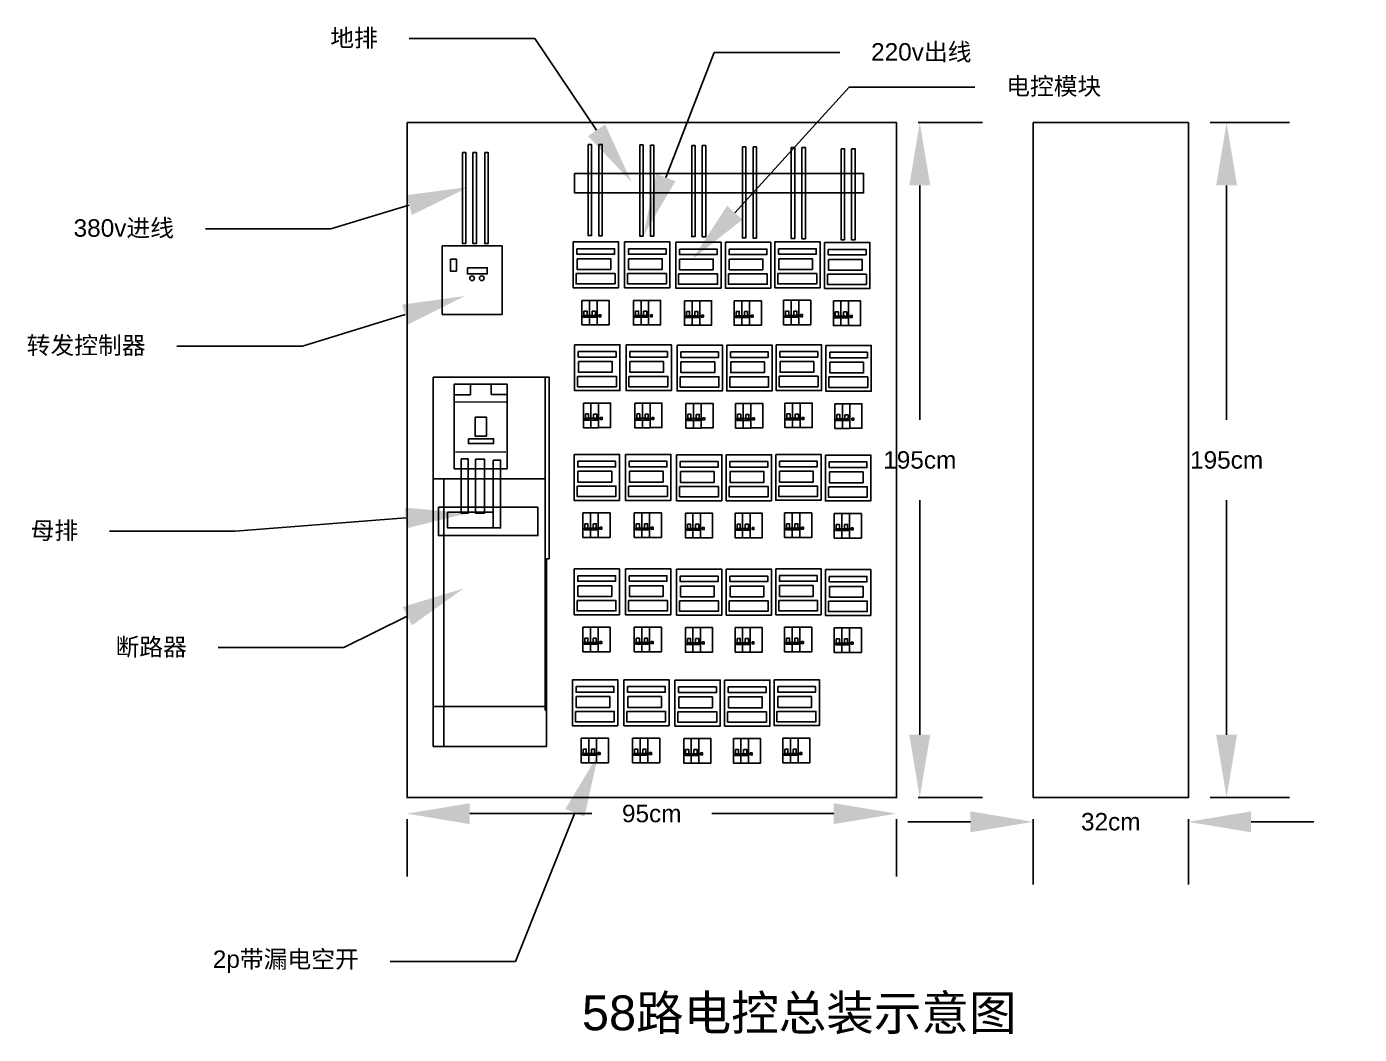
# Model space of a CAD drawing. Header units: inches. Extents: x 25450.92 to 25454.76, y 10966.62 to 10973.11.
# Drawn here: x 25450.939 to 25454.762, y 10970.221 to 10973.11 of the extents above; entities that cross this region are included whole.
import ezdxf
from ezdxf import colors
from ezdxf.entities.mleader import LeaderData, LeaderLine
from ezdxf.math import Vec2, Vec3

# ---------------------------------------------------------------- set-up
doc = ezdxf.new("R2010")
doc.units = ezdxf.units.IN
doc.header["$MEASUREMENT"] = 0
doc.styles.get("Standard").update_dxf_attribs({"font": 'Arial.ttf'})
doc.dimstyles.get("Standard").update_dxf_attribs({"dimtxt": 0.18, "dimasz": 0.18, "dimexe": 0.18, "dimexo": 0.0625, "dimgap": 0.09, "dimtad": 0, "dimtih": 1, "dimtoh": 1, "dimdec": 4, "dimzin": 0, "dimdsep": 46, "dimtxsty": 'Standard', "dimcen": 0.09, "dimadec": 0, "dimazin": 0, "dimtfac": 1, "dimtdec": 4, "dimtofl": 0, "dimtmove": 0, "dimatfit": 3, "dimfxl": 1, "dimtolj": 1, "dimtzin": 0, "dimarcsym": 0})

# ---------------------------------------------------------------- blocks, each defined once
blk = doc.blocks.new('*D1')
at = {"color": 0, "lineweight": -2, "transparency": 16777216}
for p, q in [((25452.2102, 10970.8536), (25452.5604, 10970.8536)), ((25453.2542, 10970.8536), (25452.9041, 10970.8536)), ((25452.0302, 10970.8374), (25452.0302, 10970.6736)), ((25453.4342, 10970.8374), (25453.4342, 10970.6736))]:
    blk.add_line(p, q, dxfattribs=at)
at = {"color": 0, "transparency": 16777216}
for points in [[(25452.2102, 10970.8836), (25452.2102, 10970.8236), (25452.0302, 10970.8536)], [(25453.2542, 10970.8836), (25453.2542, 10970.8236), (25453.4342, 10970.8536)]]:
    blk.add_solid(points, dxfattribs=at)
at = {"layer": 'Defpoints', "color": 0, "transparency": 16777216}
for p in [(25452.0302, 10970.8999), (25453.4342, 10970.8999), (25453.4342, 10970.8536)]:
    blk.add_point(p, dxfattribs=at)
at = {"color": 0, "transparency": 16777216, "insert": (25452.7322, 10970.8536), "char_height": 0.18, "attachment_point": 5}
blk.add_mtext('\\A1;{\\H0.27778x;95cm}', dxfattribs=at)
blk = doc.blocks.new('*D2')
at = {"color": 0, "lineweight": -2, "transparency": 16777216}
for p, q in [((25453.4967, 10972.8351), (25453.681, 10972.8351)), ((25453.501, 10972.6551), (25453.501, 10971.9829)), ((25453.501, 10971.0799), (25453.501, 10971.7522)), ((25453.4967, 10970.8999), (25453.681, 10970.8999))]:
    blk.add_line(p, q, dxfattribs=at)
at = {"color": 0, "transparency": 16777216}
for points in [[(25453.471, 10972.6551), (25453.531, 10972.6551), (25453.501, 10972.8351)], [(25453.471, 10971.0799), (25453.531, 10971.0799), (25453.501, 10970.8999)]]:
    blk.add_solid(points, dxfattribs=at)
at = {"layer": 'Defpoints', "color": 0, "transparency": 16777216}
for p in [(25453.4342, 10972.8351), (25453.4342, 10970.8999), (25453.501, 10970.8999)]:
    blk.add_point(p, dxfattribs=at)
at = {"color": 0, "transparency": 16777216, "insert": (25453.501, 10971.8675), "char_height": 0.18, "attachment_point": 5}
blk.add_mtext('\\A1;{\\H0.27778x;195cm}', dxfattribs=at)
blk = doc.blocks.new('*D3')
at = {"color": 0, "lineweight": -2, "transparency": 16777216}
for p, q in [((25453.6463, 10970.8302), (25453.4663, 10970.8302)), ((25453.8263, 10970.8374), (25453.8263, 10970.6502)), ((25454.2714, 10970.8374), (25454.2714, 10970.6502)), ((25454.4514, 10970.8302), (25454.6314, 10970.8302))]:
    blk.add_line(p, q, dxfattribs=at)
at = {"color": 0, "transparency": 16777216}
for points in [[(25453.6463, 10970.8602), (25453.6463, 10970.8002), (25453.8263, 10970.8302)], [(25454.4514, 10970.8602), (25454.4514, 10970.8002), (25454.2714, 10970.8302)]]:
    blk.add_solid(points, dxfattribs=at)
at = {"layer": 'Defpoints', "color": 0, "transparency": 16777216}
for p in [(25453.8263, 10970.8999), (25454.2714, 10970.8999), (25454.2714, 10970.8302)]:
    blk.add_point(p, dxfattribs=at)
at = {"color": 0, "transparency": 16777216, "insert": (25454.0488, 10970.8302), "char_height": 0.18, "attachment_point": 5}
blk.add_mtext('\\A1;{\\H0.27778x;32cm}', dxfattribs=at)
blk = doc.blocks.new('*D4')
at = {"color": 0, "lineweight": -2, "transparency": 16777216}
for p, q in [((25454.3339, 10972.8351), (25454.5611, 10972.8351)), ((25454.3811, 10972.6551), (25454.3811, 10971.9829)), ((25454.3811, 10971.0799), (25454.3811, 10971.7522)), ((25454.3339, 10970.8999), (25454.5611, 10970.8999))]:
    blk.add_line(p, q, dxfattribs=at)
at = {"color": 0, "transparency": 16777216}
for points in [[(25454.3511, 10972.6551), (25454.4111, 10972.6551), (25454.3811, 10972.8351)], [(25454.3511, 10971.0799), (25454.4111, 10971.0799), (25454.3811, 10970.8999)]]:
    blk.add_solid(points, dxfattribs=at)
at = {"layer": 'Defpoints', "color": 0, "transparency": 16777216}
for p in [(25454.2714, 10972.8351), (25454.2714, 10970.8999), (25454.3811, 10970.8999)]:
    blk.add_point(p, dxfattribs=at)
at = {"color": 0, "transparency": 16777216, "insert": (25454.3811, 10971.8675), "char_height": 0.18, "attachment_point": 5}
blk.add_mtext('\\A1;{\\H0.27778x;195cm}', dxfattribs=at)

msp = doc.modelspace()

# ---------------------------------------------------------------- linework, layer by layer
for p, q in [((25452.30274, 10972.48189), (25452.13148, 10972.48189)), ((25452.13148, 10972.48189), (25452.13148, 10972.47515)), ((25452.13148, 10972.47515), (25452.13148, 10972.2844)), ((25452.30274, 10972.2844), (25452.30274, 10972.48189)), ((25452.13148, 10972.2844), (25452.30274, 10972.2844)), ((25452.16757, 10972.0338), (25452.31481, 10972.03421)), ((25452.16962, 10971.89061), (25452.31397, 10971.88999))]:
    msp.add_line(p, q)
for points in [[(25452.03022, 10972.83512), (25453.43424, 10972.83512), (25453.43424, 10970.89993), (25452.03022, 10970.89993)], [(25453.82626, 10972.83512), (25454.27138, 10972.83512), (25454.27138, 10970.89993), (25453.82626, 10970.89993)], [(25452.5498, 10972.77214), (25452.55958, 10972.77214), (25452.55958, 10972.51098), (25452.5498, 10972.51098)], [(25452.58034, 10972.77186), (25452.59011, 10972.77186), (25452.59011, 10972.5107), (25452.58034, 10972.5107)], [(25452.69777, 10972.77096), (25452.70755, 10972.77096), (25452.70755, 10972.5098), (25452.69777, 10972.5098)], [(25452.72831, 10972.77068), (25452.73808, 10972.77068), (25452.73808, 10972.50952), (25452.72831, 10972.50952)], [(25452.84671, 10972.76916), (25452.85648, 10972.76916), (25452.85648, 10972.508), (25452.84671, 10972.508)], [(25452.87724, 10972.76888), (25452.88702, 10972.76888), (25452.88702, 10972.50772), (25452.87724, 10972.50772)], [(25452.99226, 10972.76534), (25453.00204, 10972.76534), (25453.00204, 10972.50418), (25452.99226, 10972.50418)], [(25453.0228, 10972.76506), (25453.03258, 10972.76506), (25453.03258, 10972.5039), (25453.0228, 10972.5039)], [(25453.13251, 10972.76346), (25453.14229, 10972.76346), (25453.14229, 10972.5023), (25453.13251, 10972.5023)], [(25453.16305, 10972.76318), (25453.17282, 10972.76318), (25453.17282, 10972.50202), (25453.16305, 10972.50202)], [(25453.27505, 10972.76013), (25453.28483, 10972.76013), (25453.28483, 10972.49897), (25453.27505, 10972.49897)], [(25453.30559, 10972.75985), (25453.31536, 10972.75985), (25453.31536, 10972.49869), (25453.30559, 10972.49869)], [(25452.18893, 10972.74964), (25452.1987, 10972.74964), (25452.1987, 10972.48848), (25452.18893, 10972.48848)], [(25452.21946, 10972.74937), (25452.22924, 10972.74937), (25452.22924, 10972.48821), (25452.21946, 10972.48821)], [(25452.25314, 10972.74937), (25452.26291, 10972.74937), (25452.26291, 10972.48821), (25452.25314, 10972.48821)], [(25452.51082, 10972.68937), (25453.33962, 10972.68937), (25453.33962, 10972.63347), (25452.51082, 10972.63347)], [(25452.50696, 10972.49293), (25452.63694, 10972.49293), (25452.63694, 10972.36141), (25452.50696, 10972.36141)], [(25452.65444, 10972.49293), (25452.78443, 10972.49293), (25452.78443, 10972.36141), (25452.65444, 10972.36141)], [(25452.80097, 10972.49196), (25452.93095, 10972.49196), (25452.93095, 10972.36044), (25452.80097, 10972.36044)], [(25452.9435, 10972.49196), (25453.07349, 10972.49196), (25453.07349, 10972.36044), (25452.9435, 10972.36044)], [(25453.08532, 10972.493), (25453.21531, 10972.493), (25453.21531, 10972.36148), (25453.08532, 10972.36148)], [(25453.22798, 10972.49105), (25453.35797, 10972.49105), (25453.35797, 10972.35954), (25453.22798, 10972.35954)], [(25452.51758, 10972.47335), (25452.62584, 10972.47335), (25452.62584, 10972.45744), (25452.51758, 10972.45744)], [(25452.66506, 10972.47335), (25452.77333, 10972.47335), (25452.77333, 10972.45744), (25452.66506, 10972.45744)], [(25452.81159, 10972.47237), (25452.91985, 10972.47237), (25452.91985, 10972.45647), (25452.81159, 10972.45647)], [(25452.95413, 10972.47237), (25453.06239, 10972.47237), (25453.06239, 10972.45647), (25452.95413, 10972.45647)], [(25453.09594, 10972.47342), (25453.2042, 10972.47342), (25453.2042, 10972.45751), (25453.09594, 10972.45751)], [(25453.2386, 10972.47147), (25453.34686, 10972.47147), (25453.34686, 10972.45557), (25453.2386, 10972.45557)], [(25452.15477, 10972.44335), (25452.17191, 10972.44335), (25452.17191, 10972.40912), (25452.15477, 10972.40912)], [(25452.20329, 10972.41863), (25452.26038, 10972.41863), (25452.26038, 10972.40106), (25452.20329, 10972.40106)], [(25452.51806, 10972.44467), (25452.61474, 10972.44467), (25452.61474, 10972.41391), (25452.51806, 10972.41391)], [(25452.66555, 10972.44467), (25452.76222, 10972.44467), (25452.76222, 10972.41391), (25452.66555, 10972.41391)], [(25452.81207, 10972.4437), (25452.90874, 10972.4437), (25452.90874, 10972.41293), (25452.81207, 10972.41293)], [(25452.95461, 10972.4437), (25453.05128, 10972.4437), (25453.05128, 10972.41293), (25452.95461, 10972.41293)], [(25453.09642, 10972.44474), (25453.1931, 10972.44474), (25453.1931, 10972.41398), (25453.09642, 10972.41398)], [(25453.23908, 10972.44279), (25453.33576, 10972.44279), (25453.33576, 10972.41203), (25453.23908, 10972.41203)], [(25452.5154, 10972.40224), (25452.62693, 10972.40224), (25452.62693, 10972.37252), (25452.5154, 10972.37252)], [(25452.66289, 10972.40224), (25452.77441, 10972.40224), (25452.77441, 10972.37252), (25452.66289, 10972.37252)], [(25452.80941, 10972.40127), (25452.92093, 10972.40127), (25452.92093, 10972.37155), (25452.80941, 10972.37155)], [(25452.95195, 10972.40127), (25453.06347, 10972.40127), (25453.06347, 10972.37155), (25452.95195, 10972.37155)], [(25453.09377, 10972.40231), (25453.20529, 10972.40231), (25453.20529, 10972.37259), (25453.09377, 10972.37259)], [(25453.23643, 10972.40037), (25453.34795, 10972.40037), (25453.34795, 10972.37065), (25453.23643, 10972.37065)], [(25452.53206, 10972.32537), (25452.55391, 10972.32537), (25452.55391, 10972.25503), (25452.53206, 10972.25503)], [(25452.55391, 10972.32537), (25452.57575, 10972.32537), (25452.57575, 10972.25503), (25452.55391, 10972.25503)], [(25452.57575, 10972.32537), (25452.61003, 10972.32537), (25452.61003, 10972.2551), (25452.57575, 10972.2551)], [(25452.67955, 10972.32537), (25452.70139, 10972.32537), (25452.70139, 10972.25503), (25452.67955, 10972.25503)], [(25452.70139, 10972.32537), (25452.72324, 10972.32537), (25452.72324, 10972.25503), (25452.70139, 10972.25503)], [(25452.72324, 10972.32537), (25452.75752, 10972.32537), (25452.75752, 10972.2551), (25452.72324, 10972.2551)], [(25452.82607, 10972.3244), (25452.84792, 10972.3244), (25452.84792, 10972.25406), (25452.82607, 10972.25406)], [(25452.84792, 10972.3244), (25452.86976, 10972.3244), (25452.86976, 10972.25406), (25452.84792, 10972.25406)], [(25452.86976, 10972.3244), (25452.90404, 10972.3244), (25452.90404, 10972.25413), (25452.86976, 10972.25413)], [(25452.96861, 10972.3244), (25452.99045, 10972.3244), (25452.99045, 10972.25406), (25452.96861, 10972.25406)], [(25452.99045, 10972.3244), (25453.0123, 10972.3244), (25453.0123, 10972.25406), (25452.99045, 10972.25406)], [(25453.0123, 10972.3244), (25453.04658, 10972.3244), (25453.04658, 10972.25413), (25453.0123, 10972.25413)], [(25453.11042, 10972.32544), (25453.13227, 10972.32544), (25453.13227, 10972.2551), (25453.11042, 10972.2551)], [(25453.13227, 10972.32544), (25453.15411, 10972.32544), (25453.15411, 10972.2551), (25453.13227, 10972.2551)], [(25453.15411, 10972.32544), (25453.18839, 10972.32544), (25453.18839, 10972.25517), (25453.15411, 10972.25517)], [(25453.25308, 10972.3235), (25453.27493, 10972.3235), (25453.27493, 10972.25315), (25453.25308, 10972.25315)], [(25453.27493, 10972.3235), (25453.29677, 10972.3235), (25453.29677, 10972.25315), (25453.27493, 10972.25315)], [(25453.29677, 10972.3235), (25453.33105, 10972.3235), (25453.33105, 10972.25322), (25453.29677, 10972.25322)], [(25452.53592, 10972.2819), (25452.57225, 10972.2819), (25452.57225, 10972.27704), (25452.53592, 10972.27704)], [(25452.53773, 10972.2944), (25452.54678, 10972.2944), (25452.54678, 10972.27919), (25452.53773, 10972.27919)], [(25452.56139, 10972.29405), (25452.57044, 10972.29405), (25452.57044, 10972.27885), (25452.56139, 10972.27885)], [(25452.5807, 10972.28426), (25452.58637, 10972.28426), (25452.58637, 10972.2785), (25452.5807, 10972.2785)], [(25452.68341, 10972.2819), (25452.71974, 10972.2819), (25452.71974, 10972.27704), (25452.68341, 10972.27704)], [(25452.68522, 10972.2944), (25452.69427, 10972.2944), (25452.69427, 10972.27919), (25452.68522, 10972.27919)], [(25452.70888, 10972.29405), (25452.71793, 10972.29405), (25452.71793, 10972.27885), (25452.70888, 10972.27885)], [(25452.72819, 10972.28426), (25452.73386, 10972.28426), (25452.73386, 10972.2785), (25452.72819, 10972.2785)], [(25452.82993, 10972.28093), (25452.86626, 10972.28093), (25452.86626, 10972.27607), (25452.82993, 10972.27607)], [(25452.83174, 10972.29343), (25452.84079, 10972.29343), (25452.84079, 10972.27822), (25452.83174, 10972.27822)], [(25452.8554, 10972.29308), (25452.86445, 10972.29308), (25452.86445, 10972.27788), (25452.8554, 10972.27788)], [(25452.87471, 10972.28329), (25452.88038, 10972.28329), (25452.88038, 10972.27753), (25452.87471, 10972.27753)], [(25452.97247, 10972.28093), (25453.0088, 10972.28093), (25453.0088, 10972.27607), (25452.97247, 10972.27607)], [(25452.97428, 10972.29343), (25452.98333, 10972.29343), (25452.98333, 10972.27822), (25452.97428, 10972.27822)], [(25452.99794, 10972.29308), (25453.00699, 10972.29308), (25453.00699, 10972.27788), (25452.99794, 10972.27788)], [(25453.01725, 10972.28329), (25453.02292, 10972.28329), (25453.02292, 10972.27753), (25453.01725, 10972.27753)], [(25453.11429, 10972.28197), (25453.15061, 10972.28197), (25453.15061, 10972.27711), (25453.11429, 10972.27711)], [(25453.1161, 10972.29447), (25453.12515, 10972.29447), (25453.12515, 10972.27926), (25453.1161, 10972.27926)], [(25453.13975, 10972.29412), (25453.1488, 10972.29412), (25453.1488, 10972.27892), (25453.13975, 10972.27892)], [(25453.15906, 10972.28433), (25453.16474, 10972.28433), (25453.16474, 10972.27857), (25453.15906, 10972.27857)], [(25453.25695, 10972.28003), (25453.29327, 10972.28003), (25453.29327, 10972.27517), (25453.25695, 10972.27517)], [(25453.25876, 10972.29253), (25453.26781, 10972.29253), (25453.26781, 10972.27732), (25453.25876, 10972.27732)], [(25453.28241, 10972.29218), (25453.29146, 10972.29218), (25453.29146, 10972.27697), (25453.28241, 10972.27697)], [(25453.30172, 10972.28239), (25453.3074, 10972.28239), (25453.3074, 10972.27663), (25453.30172, 10972.27663)], [(25452.51094, 10972.19816), (25452.64093, 10972.19816), (25452.64093, 10972.06664), (25452.51094, 10972.06664)], [(25452.65843, 10972.19816), (25452.78841, 10972.19816), (25452.78841, 10972.06664), (25452.65843, 10972.06664)], [(25452.80495, 10972.19719), (25452.93494, 10972.19719), (25452.93494, 10972.06567), (25452.80495, 10972.06567)], [(25452.94749, 10972.19719), (25453.07747, 10972.19719), (25453.07747, 10972.06567), (25452.94749, 10972.06567)], [(25453.0893, 10972.19823), (25453.21929, 10972.19823), (25453.21929, 10972.06671), (25453.0893, 10972.06671)], [(25453.23196, 10972.19628), (25453.36195, 10972.19628), (25453.36195, 10972.06477), (25453.23196, 10972.06477)], [(25452.52156, 10972.17858), (25452.62982, 10972.17858), (25452.62982, 10972.16268), (25452.52156, 10972.16268)], [(25452.52204, 10972.1499), (25452.61872, 10972.1499), (25452.61872, 10972.11914), (25452.52204, 10972.11914)], [(25452.66905, 10972.17858), (25452.77731, 10972.17858), (25452.77731, 10972.16268), (25452.66905, 10972.16268)], [(25452.66953, 10972.1499), (25452.76621, 10972.1499), (25452.76621, 10972.11914), (25452.66953, 10972.11914)], [(25452.81557, 10972.17761), (25452.92383, 10972.17761), (25452.92383, 10972.1617), (25452.81557, 10972.1617)], [(25452.81605, 10972.14893), (25452.91273, 10972.14893), (25452.91273, 10972.11817), (25452.81605, 10972.11817)], [(25452.95811, 10972.17761), (25453.06637, 10972.17761), (25453.06637, 10972.1617), (25452.95811, 10972.1617)], [(25452.95859, 10972.14893), (25453.05527, 10972.14893), (25453.05527, 10972.11817), (25452.95859, 10972.11817)], [(25453.09992, 10972.17865), (25453.20819, 10972.17865), (25453.20819, 10972.16275), (25453.09992, 10972.16275)], [(25453.10041, 10972.14997), (25453.19708, 10972.14997), (25453.19708, 10972.11921), (25453.10041, 10972.11921)], [(25453.24258, 10972.1767), (25453.35085, 10972.1767), (25453.35085, 10972.1608), (25453.24258, 10972.1608)], [(25453.24307, 10972.14802), (25453.33974, 10972.14802), (25453.33974, 10972.11726), (25453.24307, 10972.11726)], [(25452.51939, 10972.10747), (25452.63091, 10972.10747), (25452.63091, 10972.07775), (25452.51939, 10972.07775)], [(25452.66687, 10972.10747), (25452.7784, 10972.10747), (25452.7784, 10972.07775), (25452.66687, 10972.07775)], [(25453.09775, 10972.10754), (25453.20927, 10972.10754), (25453.20927, 10972.07782), (25453.09775, 10972.07782)], [(25452.10541, 10972.10532), (25452.42645, 10972.10532), (25452.42645, 10971.81374), (25452.10541, 10971.81374)], [(25452.16551, 10972.08511), (25452.31747, 10972.08511), (25452.31747, 10971.8427), (25452.16551, 10971.8427)], [(25452.16551, 10972.08511), (25452.21222, 10972.08511), (25452.21222, 10972.05435), (25452.16551, 10972.05435)], [(25452.31747, 10972.08511), (25452.27184, 10972.08511), (25452.27184, 10972.05574), (25452.31747, 10972.05574)], [(25452.43756, 10971.58453), (25452.42645, 10971.58453), (25452.42645, 10972.10532), (25452.43756, 10972.10532)], [(25452.8134, 10972.1065), (25452.92492, 10972.1065), (25452.92492, 10972.07678), (25452.8134, 10972.07678)], [(25452.95594, 10972.1065), (25453.06746, 10972.1065), (25453.06746, 10972.07678), (25452.95594, 10972.07678)], [(25453.24041, 10972.1056), (25453.35193, 10972.1056), (25453.35193, 10972.07588), (25453.24041, 10972.07588)], [(25452.53604, 10972.0306), (25452.55789, 10972.0306), (25452.55789, 10971.96026), (25452.53604, 10971.96026)], [(25452.54172, 10971.99963), (25452.55077, 10971.99963), (25452.55077, 10971.98443), (25452.54172, 10971.98443)], [(25452.55789, 10972.0306), (25452.57973, 10972.0306), (25452.57973, 10971.96026), (25452.55789, 10971.96026)], [(25452.56537, 10971.99929), (25452.57442, 10971.99929), (25452.57442, 10971.98408), (25452.56537, 10971.98408)], [(25452.57973, 10972.0306), (25452.61401, 10972.0306), (25452.61401, 10971.96033), (25452.57973, 10971.96033)], [(25452.68353, 10972.0306), (25452.70538, 10972.0306), (25452.70538, 10971.96026), (25452.68353, 10971.96026)], [(25452.6892, 10971.99963), (25452.69826, 10971.99963), (25452.69826, 10971.98443), (25452.6892, 10971.98443)], [(25452.70538, 10972.0306), (25452.72722, 10972.0306), (25452.72722, 10971.96026), (25452.70538, 10971.96026)], [(25452.71286, 10971.99929), (25452.72191, 10971.99929), (25452.72191, 10971.98408), (25452.71286, 10971.98408)], [(25452.72722, 10972.0306), (25452.7615, 10972.0306), (25452.7615, 10971.96033), (25452.72722, 10971.96033)], [(25452.83005, 10972.02963), (25452.8519, 10972.02963), (25452.8519, 10971.95929), (25452.83005, 10971.95929)], [(25452.83573, 10971.99866), (25452.84478, 10971.99866), (25452.84478, 10971.98345), (25452.83573, 10971.98345)], [(25452.8519, 10972.02963), (25452.87374, 10972.02963), (25452.87374, 10971.95929), (25452.8519, 10971.95929)], [(25452.85938, 10971.99831), (25452.86843, 10971.99831), (25452.86843, 10971.98311), (25452.85938, 10971.98311)], [(25452.87374, 10972.02963), (25452.90802, 10972.02963), (25452.90802, 10971.95936), (25452.87374, 10971.95936)], [(25452.97259, 10972.02963), (25452.99444, 10972.02963), (25452.99444, 10971.95929), (25452.97259, 10971.95929)], [(25452.97826, 10971.99866), (25452.98732, 10971.99866), (25452.98732, 10971.98345), (25452.97826, 10971.98345)], [(25452.99444, 10972.02963), (25453.01628, 10972.02963), (25453.01628, 10971.95929), (25452.99444, 10971.95929)], [(25453.00192, 10971.99831), (25453.01097, 10971.99831), (25453.01097, 10971.98311), (25453.00192, 10971.98311)], [(25453.01628, 10972.02963), (25453.05056, 10972.02963), (25453.05056, 10971.95936), (25453.01628, 10971.95936)], [(25453.11441, 10972.03067), (25453.13625, 10972.03067), (25453.13625, 10971.96033), (25453.11441, 10971.96033)], [(25453.12008, 10971.9997), (25453.12913, 10971.9997), (25453.12913, 10971.9845), (25453.12008, 10971.9845)], [(25453.13625, 10972.03067), (25453.1581, 10972.03067), (25453.1581, 10971.96033), (25453.13625, 10971.96033)], [(25453.14374, 10971.99936), (25453.15279, 10971.99936), (25453.15279, 10971.98415), (25453.14374, 10971.98415)], [(25453.1581, 10972.03067), (25453.19237, 10972.03067), (25453.19237, 10971.9604), (25453.1581, 10971.9604)], [(25453.25707, 10972.02873), (25453.27891, 10972.02873), (25453.27891, 10971.95839), (25453.25707, 10971.95839)], [(25453.26274, 10971.99776), (25453.27179, 10971.99776), (25453.27179, 10971.98255), (25453.26274, 10971.98255)], [(25453.27891, 10972.02873), (25453.30076, 10972.02873), (25453.30076, 10971.95839), (25453.27891, 10971.95839)], [(25453.2864, 10971.99741), (25453.29545, 10971.99741), (25453.29545, 10971.9822), (25453.2864, 10971.9822)], [(25453.30076, 10972.02873), (25453.33503, 10972.02873), (25453.33503, 10971.95846), (25453.30076, 10971.95846)], [(25452.22526, 10971.9904), (25452.25845, 10971.9904), (25452.25845, 10971.9361), (25452.22526, 10971.9361)], [(25452.53991, 10971.98713), (25452.57623, 10971.98713), (25452.57623, 10971.98227), (25452.53991, 10971.98227)], [(25452.58468, 10971.98949), (25452.59036, 10971.98949), (25452.59036, 10971.98373), (25452.58468, 10971.98373)], [(25452.68739, 10971.98713), (25452.72372, 10971.98713), (25452.72372, 10971.98227), (25452.68739, 10971.98227)], [(25452.73217, 10971.98949), (25452.73784, 10971.98949), (25452.73784, 10971.98373), (25452.73217, 10971.98373)], [(25452.83391, 10971.98616), (25452.87024, 10971.98616), (25452.87024, 10971.9813), (25452.83391, 10971.9813)], [(25452.87869, 10971.98852), (25452.88436, 10971.98852), (25452.88436, 10971.98276), (25452.87869, 10971.98276)], [(25452.97645, 10971.98616), (25453.01278, 10971.98616), (25453.01278, 10971.9813), (25452.97645, 10971.9813)], [(25453.02123, 10971.98852), (25453.0269, 10971.98852), (25453.0269, 10971.98276), (25453.02123, 10971.98276)], [(25453.11827, 10971.9872), (25453.1546, 10971.9872), (25453.1546, 10971.98234), (25453.11827, 10971.98234)], [(25453.16305, 10971.98956), (25453.16872, 10971.98956), (25453.16872, 10971.9838), (25453.16305, 10971.9838)], [(25453.26093, 10971.98526), (25453.29726, 10971.98526), (25453.29726, 10971.9804), (25453.26093, 10971.9804)], [(25453.30571, 10971.98762), (25453.31138, 10971.98762), (25453.31138, 10971.98186), (25453.30571, 10971.98186)], [(25452.20619, 10971.92874), (25452.27872, 10971.92874), (25452.27872, 10971.91457), (25452.20619, 10971.91457)], [(25452.50949, 10971.88346), (25452.63948, 10971.88346), (25452.63948, 10971.75194), (25452.50949, 10971.75194)], [(25452.65698, 10971.88346), (25452.78697, 10971.88346), (25452.78697, 10971.75194), (25452.65698, 10971.75194)], [(25452.8035, 10971.88249), (25452.93349, 10971.88249), (25452.93349, 10971.75097), (25452.8035, 10971.75097)], [(25452.94604, 10971.88249), (25453.07603, 10971.88249), (25453.07603, 10971.75097), (25452.94604, 10971.75097)], [(25453.08785, 10971.88353), (25453.21784, 10971.88353), (25453.21784, 10971.75201), (25453.08785, 10971.75201)], [(25453.23051, 10971.88159), (25453.3605, 10971.88159), (25453.3605, 10971.75007), (25453.23051, 10971.75007)], [(25452.18519, 10971.87082), (25452.20595, 10971.87082), (25452.20595, 10971.71535), (25452.18519, 10971.71535)], [(25452.22695, 10971.87013), (25452.25205, 10971.87013), (25452.25205, 10971.71479), (25452.22695, 10971.71479)], [(25452.27716, 10971.86728), (25452.2984, 10971.86728), (25452.2984, 10971.67278), (25452.27716, 10971.67278)], [(25452.52011, 10971.86388), (25452.62837, 10971.86388), (25452.62837, 10971.84798), (25452.52011, 10971.84798)], [(25452.6676, 10971.86388), (25452.77586, 10971.86388), (25452.77586, 10971.84798), (25452.6676, 10971.84798)], [(25452.81412, 10971.86291), (25452.92238, 10971.86291), (25452.92238, 10971.84701), (25452.81412, 10971.84701)], [(25452.95666, 10971.86291), (25453.06492, 10971.86291), (25453.06492, 10971.84701), (25452.95666, 10971.84701)], [(25453.09848, 10971.86395), (25453.20674, 10971.86395), (25453.20674, 10971.84805), (25453.09848, 10971.84805)], [(25453.24114, 10971.862), (25453.3494, 10971.862), (25453.3494, 10971.8461), (25453.24114, 10971.8461)], [(25452.10541, 10971.81374), (25452.13558, 10971.81374), (25452.13558, 10971.04644), (25452.10541, 10971.04644)], [(25452.52059, 10971.8352), (25452.61727, 10971.8352), (25452.61727, 10971.80444), (25452.52059, 10971.80444)], [(25452.66808, 10971.8352), (25452.76476, 10971.8352), (25452.76476, 10971.80444), (25452.66808, 10971.80444)], [(25452.8146, 10971.83423), (25452.91128, 10971.83423), (25452.91128, 10971.80347), (25452.8146, 10971.80347)], [(25452.95714, 10971.83423), (25453.05382, 10971.83423), (25453.05382, 10971.80347), (25452.95714, 10971.80347)], [(25453.09896, 10971.83527), (25453.19563, 10971.83527), (25453.19563, 10971.80451), (25453.09896, 10971.80451)], [(25453.24162, 10971.83333), (25453.33829, 10971.83333), (25453.33829, 10971.80257), (25453.24162, 10971.80257)], [(25452.51794, 10971.79277), (25452.62946, 10971.79277), (25452.62946, 10971.76305), (25452.51794, 10971.76305)], [(25452.66543, 10971.79277), (25452.77695, 10971.79277), (25452.77695, 10971.76305), (25452.66543, 10971.76305)], [(25452.81195, 10971.7918), (25452.92347, 10971.7918), (25452.92347, 10971.76208), (25452.81195, 10971.76208)], [(25452.95449, 10971.7918), (25453.06601, 10971.7918), (25453.06601, 10971.76208), (25452.95449, 10971.76208)], [(25453.0963, 10971.79284), (25453.20782, 10971.79284), (25453.20782, 10971.76312), (25453.0963, 10971.76312)], [(25453.23896, 10971.7909), (25453.35048, 10971.7909), (25453.35048, 10971.76118), (25453.23896, 10971.76118)], [(25452.12037, 10971.73229), (25452.40581, 10971.73229), (25452.40581, 10971.65091), (25452.12037, 10971.65091)], [(25452.14681, 10971.71771), (25452.27716, 10971.71771), (25452.27716, 10971.67278), (25452.14681, 10971.67278)], [(25452.53459, 10971.71591), (25452.55644, 10971.71591), (25452.55644, 10971.64556), (25452.53459, 10971.64556)], [(25452.55644, 10971.71591), (25452.57829, 10971.71591), (25452.57829, 10971.64556), (25452.55644, 10971.64556)], [(25452.57829, 10971.71591), (25452.61256, 10971.71591), (25452.61256, 10971.64563), (25452.57829, 10971.64563)], [(25452.68208, 10971.71591), (25452.70393, 10971.71591), (25452.70393, 10971.64556), (25452.68208, 10971.64556)], [(25452.70393, 10971.71591), (25452.72577, 10971.71591), (25452.72577, 10971.64556), (25452.70393, 10971.64556)], [(25452.72577, 10971.71591), (25452.76005, 10971.71591), (25452.76005, 10971.64563), (25452.72577, 10971.64563)], [(25452.8286, 10971.71493), (25452.85045, 10971.71493), (25452.85045, 10971.64459), (25452.8286, 10971.64459)], [(25452.85045, 10971.71493), (25452.8723, 10971.71493), (25452.8723, 10971.64459), (25452.85045, 10971.64459)], [(25452.8723, 10971.71493), (25452.90657, 10971.71493), (25452.90657, 10971.64466), (25452.8723, 10971.64466)], [(25452.97114, 10971.71493), (25452.99299, 10971.71493), (25452.99299, 10971.64459), (25452.97114, 10971.64459)], [(25452.99299, 10971.71493), (25453.01483, 10971.71493), (25453.01483, 10971.64459), (25452.99299, 10971.64459)], [(25453.01483, 10971.71493), (25453.04911, 10971.71493), (25453.04911, 10971.64466), (25453.01483, 10971.64466)], [(25453.11296, 10971.71597), (25453.1348, 10971.71597), (25453.1348, 10971.64563), (25453.11296, 10971.64563)], [(25453.1348, 10971.71597), (25453.15665, 10971.71597), (25453.15665, 10971.64563), (25453.1348, 10971.64563)], [(25453.15665, 10971.71597), (25453.19093, 10971.71597), (25453.19093, 10971.6457), (25453.15665, 10971.6457)], [(25453.25562, 10971.71403), (25453.27746, 10971.71403), (25453.27746, 10971.64369), (25453.25562, 10971.64369)], [(25453.27746, 10971.71403), (25453.29931, 10971.71403), (25453.29931, 10971.64369), (25453.27746, 10971.64369)], [(25453.29931, 10971.71403), (25453.33359, 10971.71403), (25453.33359, 10971.64376), (25453.29931, 10971.64376)], [(25452.53846, 10971.67244), (25452.57479, 10971.67244), (25452.57479, 10971.66758), (25452.53846, 10971.66758)], [(25452.54027, 10971.68494), (25452.54932, 10971.68494), (25452.54932, 10971.66973), (25452.54027, 10971.66973)], [(25452.56392, 10971.68459), (25452.57298, 10971.68459), (25452.57298, 10971.66938), (25452.56392, 10971.66938)], [(25452.58323, 10971.6748), (25452.58891, 10971.6748), (25452.58891, 10971.66903), (25452.58323, 10971.66903)], [(25452.68594, 10971.67244), (25452.72227, 10971.67244), (25452.72227, 10971.66758), (25452.68594, 10971.66758)], [(25452.68775, 10971.68494), (25452.69681, 10971.68494), (25452.69681, 10971.66973), (25452.68775, 10971.66973)], [(25452.71141, 10971.68459), (25452.72046, 10971.68459), (25452.72046, 10971.66938), (25452.71141, 10971.66938)], [(25452.73072, 10971.6748), (25452.73639, 10971.6748), (25452.73639, 10971.66903), (25452.73072, 10971.66903)], [(25452.83247, 10971.67146), (25452.8688, 10971.67146), (25452.8688, 10971.6666), (25452.83247, 10971.6666)], [(25452.83428, 10971.68396), (25452.84333, 10971.68396), (25452.84333, 10971.66876), (25452.83428, 10971.66876)], [(25452.85793, 10971.68362), (25452.86698, 10971.68362), (25452.86698, 10971.66841), (25452.85793, 10971.66841)], [(25452.87724, 10971.67383), (25452.88292, 10971.67383), (25452.88292, 10971.66806), (25452.87724, 10971.66806)], [(25452.97501, 10971.67146), (25453.01133, 10971.67146), (25453.01133, 10971.6666), (25452.97501, 10971.6666)], [(25452.97682, 10971.68396), (25452.98587, 10971.68396), (25452.98587, 10971.66876), (25452.97682, 10971.66876)], [(25453.00047, 10971.68362), (25453.00952, 10971.68362), (25453.00952, 10971.66841), (25453.00047, 10971.66841)], [(25453.01978, 10971.67383), (25453.02546, 10971.67383), (25453.02546, 10971.66806), (25453.01978, 10971.66806)], [(25453.11682, 10971.67251), (25453.15315, 10971.67251), (25453.15315, 10971.66764), (25453.11682, 10971.66764)], [(25453.11863, 10971.685), (25453.12768, 10971.685), (25453.12768, 10971.6698), (25453.11863, 10971.6698)], [(25453.14229, 10971.68466), (25453.15134, 10971.68466), (25453.15134, 10971.66945), (25453.14229, 10971.66945)], [(25453.1616, 10971.67487), (25453.16727, 10971.67487), (25453.16727, 10971.6691), (25453.1616, 10971.6691)], [(25453.25948, 10971.67056), (25453.29581, 10971.67056), (25453.29581, 10971.6657), (25453.25948, 10971.6657)], [(25453.26129, 10971.68306), (25453.27034, 10971.68306), (25453.27034, 10971.66785), (25453.26129, 10971.66785)], [(25453.28495, 10971.68271), (25453.294, 10971.68271), (25453.294, 10971.66751), (25453.28495, 10971.66751)], [(25453.30426, 10971.67292), (25453.30993, 10971.67292), (25453.30993, 10971.66716), (25453.30426, 10971.66716)], [(25452.42645, 10971.58453), (25452.43044, 10971.58453), (25452.43044, 10971.15116), (25452.42645, 10971.15116)], [(25452.50949, 10971.5555), (25452.63948, 10971.5555), (25452.63948, 10971.42398), (25452.50949, 10971.42398)], [(25452.52011, 10971.53592), (25452.62837, 10971.53592), (25452.62837, 10971.52002), (25452.52011, 10971.52002)], [(25452.65698, 10971.5555), (25452.78697, 10971.5555), (25452.78697, 10971.42398), (25452.65698, 10971.42398)], [(25452.6676, 10971.53592), (25452.77586, 10971.53592), (25452.77586, 10971.52002), (25452.6676, 10971.52002)], [(25452.8035, 10971.55453), (25452.93349, 10971.55453), (25452.93349, 10971.42301), (25452.8035, 10971.42301)], [(25452.81412, 10971.53495), (25452.92238, 10971.53495), (25452.92238, 10971.51905), (25452.81412, 10971.51905)], [(25452.94604, 10971.55453), (25453.07603, 10971.55453), (25453.07603, 10971.42301), (25452.94604, 10971.42301)], [(25452.95666, 10971.53495), (25453.06492, 10971.53495), (25453.06492, 10971.51905), (25452.95666, 10971.51905)], [(25453.08785, 10971.55557), (25453.21784, 10971.55557), (25453.21784, 10971.42405), (25453.08785, 10971.42405)], [(25453.09848, 10971.53599), (25453.20674, 10971.53599), (25453.20674, 10971.52009), (25453.09848, 10971.52009)], [(25453.23051, 10971.55363), (25453.3605, 10971.55363), (25453.3605, 10971.42211), (25453.23051, 10971.42211)], [(25452.52059, 10971.50724), (25452.61727, 10971.50724), (25452.61727, 10971.47648), (25452.52059, 10971.47648)], [(25452.66808, 10971.50724), (25452.76476, 10971.50724), (25452.76476, 10971.47648), (25452.66808, 10971.47648)], [(25452.8146, 10971.50627), (25452.91128, 10971.50627), (25452.91128, 10971.47551), (25452.8146, 10971.47551)], [(25452.95714, 10971.50627), (25453.05382, 10971.50627), (25453.05382, 10971.47551), (25452.95714, 10971.47551)], [(25453.09896, 10971.50731), (25453.19563, 10971.50731), (25453.19563, 10971.47655), (25453.09896, 10971.47655)], [(25453.24114, 10971.53404), (25453.3494, 10971.53404), (25453.3494, 10971.51814), (25453.24114, 10971.51814)], [(25453.24162, 10971.50537), (25453.33829, 10971.50537), (25453.33829, 10971.4746), (25453.24162, 10971.4746)], [(25452.51794, 10971.46481), (25452.62946, 10971.46481), (25452.62946, 10971.43509), (25452.51794, 10971.43509)], [(25452.66543, 10971.46481), (25452.77695, 10971.46481), (25452.77695, 10971.43509), (25452.66543, 10971.43509)], [(25452.81195, 10971.46384), (25452.92347, 10971.46384), (25452.92347, 10971.43412), (25452.81195, 10971.43412)], [(25452.95449, 10971.46384), (25453.06601, 10971.46384), (25453.06601, 10971.43412), (25452.95449, 10971.43412)], [(25453.0963, 10971.46488), (25453.20782, 10971.46488), (25453.20782, 10971.43516), (25453.0963, 10971.43516)], [(25453.23896, 10971.46294), (25453.35048, 10971.46294), (25453.35048, 10971.43322), (25453.23896, 10971.43322)], [(25452.53459, 10971.38794), (25452.55644, 10971.38794), (25452.55644, 10971.3176), (25452.53459, 10971.3176)], [(25452.55644, 10971.38794), (25452.57829, 10971.38794), (25452.57829, 10971.3176), (25452.55644, 10971.3176)], [(25452.57829, 10971.38794), (25452.61256, 10971.38794), (25452.61256, 10971.31767), (25452.57829, 10971.31767)], [(25452.68208, 10971.38794), (25452.70393, 10971.38794), (25452.70393, 10971.3176), (25452.68208, 10971.3176)], [(25452.70393, 10971.38794), (25452.72577, 10971.38794), (25452.72577, 10971.3176), (25452.70393, 10971.3176)], [(25452.72577, 10971.38794), (25452.76005, 10971.38794), (25452.76005, 10971.31767), (25452.72577, 10971.31767)], [(25452.8286, 10971.38697), (25452.85045, 10971.38697), (25452.85045, 10971.31663), (25452.8286, 10971.31663)], [(25452.85045, 10971.38697), (25452.8723, 10971.38697), (25452.8723, 10971.31663), (25452.85045, 10971.31663)], [(25452.8723, 10971.38697), (25452.90657, 10971.38697), (25452.90657, 10971.3167), (25452.8723, 10971.3167)], [(25452.97114, 10971.38697), (25452.99299, 10971.38697), (25452.99299, 10971.31663), (25452.97114, 10971.31663)], [(25452.99299, 10971.38697), (25453.01483, 10971.38697), (25453.01483, 10971.31663), (25452.99299, 10971.31663)], [(25453.01483, 10971.38697), (25453.04911, 10971.38697), (25453.04911, 10971.3167), (25453.01483, 10971.3167)], [(25453.11296, 10971.38801), (25453.1348, 10971.38801), (25453.1348, 10971.31767), (25453.11296, 10971.31767)], [(25453.1348, 10971.38801), (25453.15665, 10971.38801), (25453.15665, 10971.31767), (25453.1348, 10971.31767)], [(25453.15665, 10971.38801), (25453.19093, 10971.38801), (25453.19093, 10971.31774), (25453.15665, 10971.31774)], [(25453.25562, 10971.38607), (25453.27746, 10971.38607), (25453.27746, 10971.31573), (25453.25562, 10971.31573)], [(25453.27746, 10971.38607), (25453.29931, 10971.38607), (25453.29931, 10971.31573), (25453.27746, 10971.31573)], [(25453.29931, 10971.38607), (25453.33359, 10971.38607), (25453.33359, 10971.3158), (25453.29931, 10971.3158)], [(25452.53846, 10971.34448), (25452.57479, 10971.34448), (25452.57479, 10971.33961), (25452.53846, 10971.33961)], [(25452.54027, 10971.35697), (25452.54932, 10971.35697), (25452.54932, 10971.34177), (25452.54027, 10971.34177)], [(25452.56392, 10971.35663), (25452.57298, 10971.35663), (25452.57298, 10971.34142), (25452.56392, 10971.34142)], [(25452.58323, 10971.34684), (25452.58891, 10971.34684), (25452.58891, 10971.34107), (25452.58323, 10971.34107)], [(25452.68594, 10971.34448), (25452.72227, 10971.34448), (25452.72227, 10971.33961), (25452.68594, 10971.33961)], [(25452.68775, 10971.35697), (25452.69681, 10971.35697), (25452.69681, 10971.34177), (25452.68775, 10971.34177)], [(25452.71141, 10971.35663), (25452.72046, 10971.35663), (25452.72046, 10971.34142), (25452.71141, 10971.34142)], [(25452.73072, 10971.34684), (25452.73639, 10971.34684), (25452.73639, 10971.34107), (25452.73072, 10971.34107)], [(25452.83247, 10971.3435), (25452.8688, 10971.3435), (25452.8688, 10971.33864), (25452.83247, 10971.33864)], [(25452.83428, 10971.356), (25452.84333, 10971.356), (25452.84333, 10971.3408), (25452.83428, 10971.3408)], [(25452.85793, 10971.35566), (25452.86698, 10971.35566), (25452.86698, 10971.34045), (25452.85793, 10971.34045)], [(25452.87724, 10971.34586), (25452.88292, 10971.34586), (25452.88292, 10971.3401), (25452.87724, 10971.3401)], [(25452.97501, 10971.3435), (25453.01133, 10971.3435), (25453.01133, 10971.33864), (25452.97501, 10971.33864)], [(25452.97682, 10971.356), (25452.98587, 10971.356), (25452.98587, 10971.3408), (25452.97682, 10971.3408)], [(25453.00047, 10971.35566), (25453.00952, 10971.35566), (25453.00952, 10971.34045), (25453.00047, 10971.34045)], [(25453.01978, 10971.34586), (25453.02546, 10971.34586), (25453.02546, 10971.3401), (25453.01978, 10971.3401)], [(25453.11682, 10971.34455), (25453.15315, 10971.34455), (25453.15315, 10971.33968), (25453.11682, 10971.33968)], [(25453.11863, 10971.35704), (25453.12768, 10971.35704), (25453.12768, 10971.34184), (25453.11863, 10971.34184)], [(25453.14229, 10971.3567), (25453.15134, 10971.3567), (25453.15134, 10971.34149), (25453.14229, 10971.34149)], [(25453.1616, 10971.34691), (25453.16727, 10971.34691), (25453.16727, 10971.34114), (25453.1616, 10971.34114)], [(25453.26129, 10971.3551), (25453.27034, 10971.3551), (25453.27034, 10971.33989), (25453.26129, 10971.33989)], [(25453.28495, 10971.35475), (25453.294, 10971.35475), (25453.294, 10971.33955), (25453.28495, 10971.33955)], [(25453.30426, 10971.34496), (25453.30993, 10971.34496), (25453.30993, 10971.3392), (25453.30426, 10971.3392)], [(25453.25948, 10971.3426), (25453.29581, 10971.3426), (25453.29581, 10971.33774), (25453.25948, 10971.33774)], [(25452.50466, 10971.2374), (25452.63465, 10971.2374), (25452.63465, 10971.10588), (25452.50466, 10971.10588)], [(25452.65215, 10971.2374), (25452.78214, 10971.2374), (25452.78214, 10971.10588), (25452.65215, 10971.10588)], [(25452.79867, 10971.23643), (25452.92866, 10971.23643), (25452.92866, 10971.10491), (25452.79867, 10971.10491)], [(25452.94121, 10971.23643), (25453.0712, 10971.23643), (25453.0712, 10971.10491), (25452.94121, 10971.10491)], [(25453.08303, 10971.23747), (25453.21301, 10971.23747), (25453.21301, 10971.10595), (25453.08303, 10971.10595)], [(25452.51528, 10971.21782), (25452.62355, 10971.21782), (25452.62355, 10971.20192), (25452.51528, 10971.20192)], [(25452.66277, 10971.21782), (25452.77103, 10971.21782), (25452.77103, 10971.20192), (25452.66277, 10971.20192)], [(25452.80929, 10971.21685), (25452.91756, 10971.21685), (25452.91756, 10971.20095), (25452.80929, 10971.20095)], [(25452.95183, 10971.21685), (25453.06009, 10971.21685), (25453.06009, 10971.20095), (25452.95183, 10971.20095)], [(25453.09365, 10971.21789), (25453.20191, 10971.21789), (25453.20191, 10971.20199), (25453.09365, 10971.20199)], [(25452.10541, 10971.04644), (25452.43044, 10971.04644), (25452.43044, 10971.16088), (25452.10541, 10971.16088)], [(25452.51577, 10971.18914), (25452.61244, 10971.18914), (25452.61244, 10971.15838), (25452.51577, 10971.15838)], [(25452.66325, 10971.18914), (25452.75993, 10971.18914), (25452.75993, 10971.15838), (25452.66325, 10971.15838)], [(25452.80978, 10971.18817), (25452.90645, 10971.18817), (25452.90645, 10971.15741), (25452.80978, 10971.15741)], [(25452.95232, 10971.18817), (25453.04899, 10971.18817), (25453.04899, 10971.15741), (25452.95232, 10971.15741)], [(25453.09413, 10971.18921), (25453.19081, 10971.18921), (25453.19081, 10971.15845), (25453.09413, 10971.15845)], [(25452.51311, 10971.14671), (25452.62463, 10971.14671), (25452.62463, 10971.11699), (25452.51311, 10971.11699)], [(25452.6606, 10971.14671), (25452.77212, 10971.14671), (25452.77212, 10971.11699), (25452.6606, 10971.11699)], [(25452.80712, 10971.14574), (25452.91864, 10971.14574), (25452.91864, 10971.11602), (25452.80712, 10971.11602)], [(25452.94966, 10971.14574), (25453.06118, 10971.14574), (25453.06118, 10971.11602), (25452.94966, 10971.11602)], [(25453.09147, 10971.14678), (25453.203, 10971.14678), (25453.203, 10971.11706), (25453.09147, 10971.11706)], [(25452.52977, 10971.06984), (25452.55161, 10971.06984), (25452.55161, 10970.9995), (25452.52977, 10970.9995)], [(25452.53544, 10971.03887), (25452.54449, 10971.03887), (25452.54449, 10971.02367), (25452.53544, 10971.02367)], [(25452.55161, 10971.06984), (25452.57346, 10971.06984), (25452.57346, 10970.9995), (25452.55161, 10970.9995)], [(25452.5591, 10971.03853), (25452.56815, 10971.03853), (25452.56815, 10971.02332), (25452.5591, 10971.02332)], [(25452.57346, 10971.06984), (25452.60774, 10971.06984), (25452.60774, 10970.99957), (25452.57346, 10970.99957)], [(25452.67725, 10971.06984), (25452.6991, 10971.06984), (25452.6991, 10970.9995), (25452.67725, 10970.9995)], [(25452.68293, 10971.03887), (25452.69198, 10971.03887), (25452.69198, 10971.02367), (25452.68293, 10971.02367)], [(25452.6991, 10971.06984), (25452.72095, 10971.06984), (25452.72095, 10970.9995), (25452.6991, 10970.9995)], [(25452.70658, 10971.03853), (25452.71564, 10971.03853), (25452.71564, 10971.02332), (25452.70658, 10971.02332)], [(25452.72095, 10971.06984), (25452.75522, 10971.06984), (25452.75522, 10970.99957), (25452.72095, 10970.99957)], [(25452.82378, 10971.06887), (25452.84562, 10971.06887), (25452.84562, 10970.99853), (25452.82378, 10970.99853)], [(25452.82945, 10971.0379), (25452.8385, 10971.0379), (25452.8385, 10971.0227), (25452.82945, 10971.0227)], [(25452.84562, 10971.06887), (25452.86747, 10971.06887), (25452.86747, 10970.99853), (25452.84562, 10970.99853)], [(25452.85311, 10971.03756), (25452.86216, 10971.03756), (25452.86216, 10971.02235), (25452.85311, 10971.02235)], [(25452.86747, 10971.06887), (25452.90174, 10971.06887), (25452.90174, 10970.9986), (25452.86747, 10970.9986)], [(25452.96632, 10971.06887), (25452.98816, 10971.06887), (25452.98816, 10970.99853), (25452.96632, 10970.99853)], [(25452.97199, 10971.0379), (25452.98104, 10971.0379), (25452.98104, 10971.0227), (25452.97199, 10971.0227)], [(25452.98816, 10971.06887), (25453.01001, 10971.06887), (25453.01001, 10970.99853), (25452.98816, 10970.99853)], [(25452.99564, 10971.03756), (25453.0047, 10971.03756), (25453.0047, 10971.02235), (25452.99564, 10971.02235)], [(25453.01001, 10971.06887), (25453.04428, 10971.06887), (25453.04428, 10970.9986), (25453.01001, 10970.9986)], [(25453.10813, 10971.06991), (25453.12998, 10971.06991), (25453.12998, 10970.99957), (25453.10813, 10970.99957)], [(25453.1138, 10971.03894), (25453.12286, 10971.03894), (25453.12286, 10971.02374), (25453.1138, 10971.02374)], [(25453.12998, 10971.06991), (25453.15182, 10971.06991), (25453.15182, 10970.99957), (25453.12998, 10970.99957)], [(25453.13746, 10971.0386), (25453.14651, 10971.0386), (25453.14651, 10971.02339), (25453.13746, 10971.02339)], [(25453.15182, 10971.06991), (25453.1861, 10971.06991), (25453.1861, 10970.99964), (25453.15182, 10970.99964)], [(25452.53363, 10971.02638), (25452.56996, 10971.02638), (25452.56996, 10971.02151), (25452.53363, 10971.02151)], [(25452.57841, 10971.02874), (25452.58408, 10971.02874), (25452.58408, 10971.02297), (25452.57841, 10971.02297)], [(25452.68112, 10971.02638), (25452.71745, 10971.02638), (25452.71745, 10971.02151), (25452.68112, 10971.02151)], [(25452.72589, 10971.02874), (25452.73157, 10971.02874), (25452.73157, 10971.02297), (25452.72589, 10971.02297)], [(25452.82764, 10971.0254), (25452.86397, 10971.0254), (25452.86397, 10971.02054), (25452.82764, 10971.02054)], [(25452.87242, 10971.02776), (25452.87809, 10971.02776), (25452.87809, 10971.022), (25452.87242, 10971.022)], [(25452.97018, 10971.0254), (25453.00651, 10971.0254), (25453.00651, 10971.02054), (25452.97018, 10971.02054)], [(25453.01496, 10971.02776), (25453.02063, 10971.02776), (25453.02063, 10971.022), (25453.01496, 10971.022)], [(25453.11199, 10971.02644), (25453.14832, 10971.02644), (25453.14832, 10971.02158), (25453.11199, 10971.02158)], [(25453.15677, 10971.02881), (25453.16244, 10971.02881), (25453.16244, 10971.02304), (25453.15677, 10971.02304)]]:
    msp.add_lwpolyline(points, close=True)
for centre in [(25452.21669, 10972.3887), (25452.24481, 10972.38877)]:
    msp.add_circle(centre, 0.00674)

# ---------------------------------------------------------------- texts
at = {"insert": (25452.53194, 10970.33247), "char_height": 0.1, "attachment_point": 1}
msp.add_mtext_dynamic_manual_height_columns('58{\\fArial Unicode MS|b0|i0|c134|p0;路电控总装示意图}', width=2.5881533, gutter_width=1, heights=[0], dxfattribs=at)

# ---------------------------------------------------------------- dimensions: what is measured, and where the dimension line sits
for base, p1, p2, picture, middle in [((25453.50099, 10970.89993), (25453.43424, 10972.83512), (25453.43424, 10970.89993), '*D2', (25453.50099, 10971.86753)), ((25454.38109, 10970.89993), (25454.27138, 10972.83512), (25454.27138, 10970.89993), '*D4', (25454.38109, 10971.86753))]:
    dim = msp.add_linear_dim(base=base, p1=p1, p2=p2, angle=90, text='{\\H0.27778x;195cm}', dimstyle='Standard')
    dim.commit()
    dim.dimension.update_dxf_attribs({"geometry": picture, "text_midpoint": middle})
for base, p1, p2, text, picture, middle in [((25453.43424, 10970.85361), (25452.03022, 10970.89993), (25453.43424, 10970.89993), '{\\H0.27778x;95cm}', '*D1', (25452.73223, 10970.85361)), ((25454.27138, 10970.83021), (25453.82626, 10970.89993), (25454.27138, 10970.89993), '{\\H0.27778x;32cm}', '*D3', (25454.04882, 10970.83021))]:
    dim = msp.add_linear_dim(base=base, p1=p1, p2=p2, text=text, dimstyle='Standard')
    dim.commit()
    dim.dimension.update_dxf_attribs({"geometry": picture, "text_midpoint": middle})

# ---------------------------------------------------------------- leaders
ml = msp.add_multileader_mtext('Standard')
ml.set_content('{\\fArial Unicode MS|b0|i0|c134|p0;地排}', color=256)
ml.set_leader_properties()
ml.build(insert=Vec2(0, 0))
ml.multileader.update_dxf_attribs({"dogleg_length": 0.36, "arrow_head_size": 0.18})
ctx = ml.context
ctx.base_point, ctx.char_height, ctx.arrow_head_size, ctx.landing_gap_size, ctx.plane_origin = Vec3(25451.72351, 10973.07573), 0.05, 0.18, 0.09, Vec3(25452.67472, 10972.66382)
ctx.text_align_type = 2
notes = []
notes.append((ctx, [(0, (1, 1, 0), (25452.39652, 10973.07573), (-1, 0), 0.36, [(0, [(25452.67472, 10972.66382)], 0, [])])]))
ctx.mtext.insert, ctx.mtext.alignment, ctx.mtext.flow_direction = Vec3(25451.94652, 10973.10278), 3, 5
ml = msp.add_multileader_mtext('Standard')
ml.set_content('220v{\\fArial Unicode MS|b0|i0|c134|p0;出线}', color=256)
ml.set_leader_properties()
ml.build(insert=Vec2(0, 0))
ml.multileader.update_dxf_attribs({"dogleg_length": 0.36, "arrow_head_size": 0.18})
ctx = ml.context
ctx.base_point, ctx.char_height, ctx.arrow_head_size, ctx.landing_gap_size, ctx.plane_origin = Vec3(25453.2714, 10973.03573), 0.05, 0.18, 0.09, Vec3(25452.70755, 10972.5098)
notes.append((ctx, [(0, (1, 1, 0), (25452.9114, 10973.03573), (1, 0), 0.36, [(0, [(25452.70755, 10972.5098)], 0, [])])]))
ctx.mtext.insert, ctx.mtext.flow_direction = Vec3(25453.3614, 10973.06278), 5
ml = msp.add_multileader_mtext('Standard')
ml.set_content('{\\fArial Unicode MS|b0|i0|c134|p0;电控模块}', color=256)
ml.set_leader_properties()
ml.build(insert=Vec2(0, 0))
ml.multileader.update_dxf_attribs({"dogleg_length": 0.36, "arrow_head_size": 0.18})
ctx = ml.context
ctx.base_point, ctx.char_height, ctx.arrow_head_size, ctx.landing_gap_size, ctx.plane_origin = Vec3(25453.65883, 10972.93706), 0.05, 0.18, 0.09, Vec3(25452.849, 10972.4437)
notes.append((ctx, [(0, (1, 1, 0), (25453.29883, 10972.93706), (1, 0), 0.36, [(0, [(25452.849, 10972.4437)], 0, [])])]))
ctx.mtext.insert, ctx.mtext.flow_direction = Vec3(25453.74883, 10972.96445), 5
ml = msp.add_multileader_mtext('Standard')
ml.set_content('380v{\\fArial Unicode MS|b0|i0|c134|p0;进线}', color=256)
ml.set_leader_properties()
ml.build(insert=Vec2(0, 0))
ml.multileader.update_dxf_attribs({"dogleg_length": 0.36, "arrow_head_size": 0.18})
ctx = ml.context
ctx.base_point, ctx.char_height, ctx.arrow_head_size, ctx.landing_gap_size, ctx.plane_origin = Vec3(25450.988, 10972.53077), 0.05, 0.18, 0.09, Vec3(25452.208, 10972.65055)
ctx.text_align_type = 2
notes.append((ctx, [(0, (1, 1, 0), (25451.81176, 10972.53077), (-1, 0), 0.36, [(0, [(25452.208, 10972.65055)], 0, [])])]))
ctx.mtext.insert, ctx.mtext.alignment, ctx.mtext.flow_direction = Vec3(25451.36176, 10972.55782), 3, 5
ml = msp.add_multileader_mtext('Standard')
ml.set_content('{\\fArial Unicode MS|b0|i0|c134|p0;转发控制器}', color=256)
ml.set_leader_properties()
ml.build(insert=Vec2(0, 0))
ml.multileader.update_dxf_attribs({"dogleg_length": 0.36, "arrow_head_size": 0.18})
ctx = ml.context
ctx.base_point, ctx.char_height, ctx.arrow_head_size, ctx.landing_gap_size, ctx.plane_origin = Vec3(25450.84855, 10972.19406), 0.05, 0.18, 0.09, Vec3(25452.19689, 10972.33787)
ctx.text_align_type = 2
notes.append((ctx, [(0, (1, 1, 0), (25451.73029, 10972.19406), (-1, 0), 0.36, [(0, [(25452.19689, 10972.33787)], 0, [])])]))
ctx.mtext.insert, ctx.mtext.alignment, ctx.mtext.flow_direction = Vec3(25451.28029, 10972.22145), 3, 5
ml = msp.add_multileader_mtext('Standard')
ml.set_content('{\\fArial Unicode MS|b0|i0|c134|p0;母排}', color=256)
ml.set_leader_properties()
ml.build(insert=Vec2(0, 0))
ml.multileader.update_dxf_attribs({"dogleg_length": 0.36, "arrow_head_size": 0.18})
ctx = ml.context
ctx.base_point, ctx.char_height, ctx.arrow_head_size, ctx.landing_gap_size, ctx.plane_origin = Vec3(25450.86541, 10971.66313), 0.05, 0.18, 0.09, Vec3(25452.20595, 10971.71535)
ctx.text_align_type = 2
notes.append((ctx, [(0, (1, 1, 0), (25451.53706, 10971.66313), (-1, 0), 0.36, [(0, [(25452.20595, 10971.71535)], 0, [])])]))
ctx.mtext.insert, ctx.mtext.alignment, ctx.mtext.flow_direction = Vec3(25451.08706, 10971.69052), 3, 5
ml = msp.add_multileader_mtext('Standard')
ml.set_content('{\\fArial Unicode MS|b0|i0|c134|p0;断路器}', color=256)
ml.set_leader_properties()
ml.build(insert=Vec2(0, 0))
ml.multileader.update_dxf_attribs({"dogleg_length": 0.36, "arrow_head_size": 0.18})
ctx = ml.context
ctx.base_point, ctx.char_height, ctx.arrow_head_size, ctx.landing_gap_size, ctx.plane_origin = Vec3(25451.10951, 10971.32969), 0.05, 0.18, 0.09, Vec3(25452.19243, 10971.49926)
ctx.text_align_type = 2
notes.append((ctx, [(0, (1, 1, 0), (25451.84869, 10971.32969), (-1, 0), 0.36, [(0, [(25452.19243, 10971.49926)], 0, [])])]))
ctx.mtext.insert, ctx.mtext.alignment, ctx.mtext.flow_direction = Vec3(25451.39869, 10971.35673), 3, 5
ml = msp.add_multileader_mtext('Standard')
ml.set_content('{\\fArial Unicode MS|b0|i0|c134|p0;2p带漏电空开}', color=256)
ml.set_leader_properties()
ml.build(insert=Vec2(0, 0))
ml.multileader.update_dxf_attribs({"dogleg_length": 0.36, "arrow_head_size": 0.18})
ctx = ml.context
ctx.base_point, ctx.char_height, ctx.arrow_head_size, ctx.landing_gap_size, ctx.plane_origin = Vec3(25451.38438, 10970.42955), 0.05, 0.18, 0.09, Vec3(25452.57841, 10971.02297)
ctx.text_align_type = 2
notes.append((ctx, [(0, (1, 1, 0), (25452.34185, 10970.42955), (-1, 0), 0.36, [(0, [(25452.57841, 10971.02297)], 0, [])])]))
ctx.mtext.insert, ctx.mtext.alignment, ctx.mtext.flow_direction = Vec3(25451.89185, 10970.46137), 3, 5
for ctx, leaders in notes:
    for number, flags, end, landing, length, lines in leaders:
        leader = LeaderData()
        leader.index, (leader.has_last_leader_line, leader.has_dogleg_vector, leader.attachment_direction) = number, flags
        leader.last_leader_point, leader.dogleg_vector, leader.dogleg_length = Vec3(end), Vec3(landing), length
        for number, points, colour, breaks in lines:
            line = LeaderLine()
            line.index, line.vertices, line.color, line.breaks = number, Vec3.list(points), colors.encode_raw_color(colour), breaks
            leader.lines.append(line)
        ctx.leaders.append(leader)

doc.saveas('drawing.dxf')
